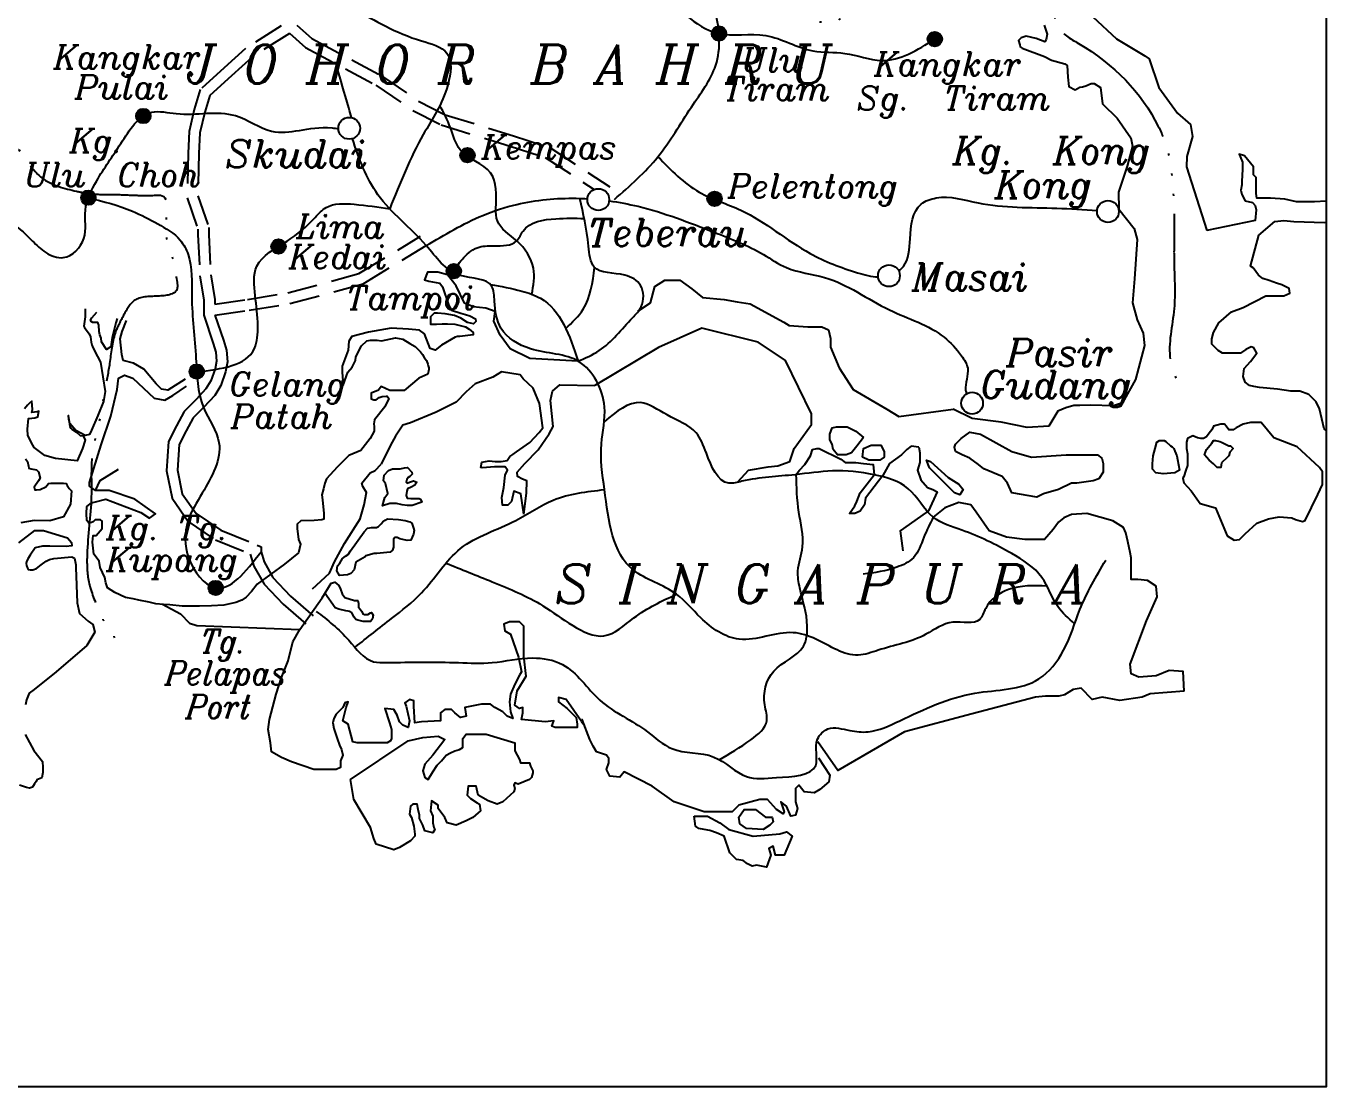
# Model space of a CAD drawing. Header units: metres. Extents: x -18206 to -14962, y -33140 to -31299.
# Drawn here: x -17936.4 to -17872, y -31388.8 to -31336.2 of the extents above; entities that cross this region are included whole.
import ezdxf

# ---------------------------------------------------------------- set-up
doc = ezdxf.new("R2010")
doc.units = ezdxf.units.M
doc.header["$LTSCALE"] = 6
doc.header["$MEASUREMENT"] = 0
for name, pattern in [('ACAD_ISO06W100', [36, 24, -3, 0, -3, 0, -3, 0, -3]), ('DASHDOT', [1, 0.5, -0.25, 0, -0.25]), ('HIDDEN', [0.375, 0.25, -0.125])]:
    doc.linetypes.add(name, pattern=pattern)
for name, color, linetype in [('EDIT', 1, 'Continuous'), ('Frame', 7, 'Continuous'), ('JLN', 1, 'HIDDEN'), ('PELAN KUNCI', 7, 'Continuous'), ('SEM', 5, 'DASHDOT')]:
    doc.layers.add(name, color=color, linetype=linetype)
doc.styles.add('style6', font='italic.shx')

msp = doc.modelspace()

# ---------------------------------------------------------------- hatches: boundary and pattern name
at = {"layer": 'EDIT', "linetype": 'ByBlock'}
h = msp.add_hatch(color=7, dxfattribs=at)
edge = h.paths.add_edge_path()
edge.add_arc((-17902.07, -31336.593), 0.36, 0, 360)
h = msp.add_hatch(color=7, dxfattribs=at)
edge = h.paths.add_edge_path()
edge.add_arc((-17891.373, -31336.87), 0.36, 0, 360)
h = msp.add_hatch(color=7, dxfattribs=at)
edge = h.paths.add_edge_path()
edge.add_arc((-17930.6, -31340.677), 0.36, 0, 360)
h = msp.add_hatch(color=7, dxfattribs=at)
edge = h.paths.add_edge_path()
edge.add_arc((-17914.535, -31342.621), 0.36, 0, 360)
h = msp.add_hatch(color=7, dxfattribs=at)
edge = h.paths.add_edge_path()
edge.add_arc((-17933.322, -31344.723), 0.36, 0, 360)
h = msp.add_hatch(color=7, dxfattribs=at)
edge = h.paths.add_edge_path()
edge.add_arc((-17902.291, -31344.777), 0.36, 0, 360)
h = msp.add_hatch(color=7, dxfattribs=at)
edge = h.paths.add_edge_path()
edge.add_arc((-17923.902, -31347.142), 0.36, 0, 360)
h = msp.add_hatch(color=7, dxfattribs=at)
edge = h.paths.add_edge_path()
edge.add_arc((-17915.21, -31348.364), 0.36, 0, 360)
h = msp.add_hatch(color=7, dxfattribs=at)
edge = h.paths.add_edge_path()
edge.add_arc((-17927.952, -31353.34), 0.36, 0, 360)
h = msp.add_hatch(color=7, dxfattribs=at)
edge = h.paths.add_edge_path()
edge.add_arc((-17927.012, -31364.055), 0.36, 0, 360)

# ---------------------------------------------------------------- linework, layer by layer
at = {"layer": 'EDIT', "color": 7, "linetype": 'ByBlock'}
for centre, radius in [((-17902.064, -31336.587), 0.36), ((-17891.368, -31336.864), 0.36), ((-17930.595, -31340.671), 0.36), ((-17920.389, -31341.281), 0.54), ((-17914.529, -31342.614), 0.36), ((-17933.317, -31344.717), 0.36), ((-17908.045, -31344.814), 0.54), ((-17902.285, -31344.771), 0.36), ((-17882.786, -31345.404), 0.54), ((-17923.896, -31347.136), 0.36), ((-17915.204, -31348.357), 0.36), ((-17893.639, -31348.585), 0.54), ((-17927.946, -31353.334), 0.36), ((-17889.52, -31354.899), 0.54), ((-17927.007, -31364.049), 0.36)]:
    msp.add_circle(centre, radius, dxfattribs=at)
at = {"layer": 'Frame', "linetype": 'Continuous'}
msp.add_lwpolyline([(-17961.98, -31298.765), (-17871.98, -31298.765), (-17871.98, -31388.765), (-17961.98, -31388.765)], close=True, dxfattribs=at)
at = {"layer": 'Frame'}
msp.add_lwpolyline([(-17961.98, -31298.765), (-17871.98, -31298.765), (-17871.98, -31388.765), (-17961.98, -31388.765)], close=True, dxfattribs=at)
at = {"layer": 'JLN', "color": 7, "linetype": 'ByBlock'}
for points in [[(-17915.503, -31328.836), (-17911.179, -31331.896), (-17908.794, -31332.015), (-17907.304, -31332.015), (-17906.35, -31332.611), (-17905.053, -31334.244), (-17903.666, -31335.709), (-17902.131, -31336.572), (-17899.744, -31336.686), (-17897.407, -31337.445), (-17895.82, -31337.569), (-17894.008, -31337.922), (-17891.368, -31336.864)], [(-17913.127, -31345.251), (-17913.388, -31343.487), (-17914.885, -31342.345), (-17915.376, -31341.254), (-17915.896, -31340.146)], [(-17933.317, -31344.717), (-17931.137, -31345.386), (-17929.874, -31346.018), (-17928.767, -31346.822), (-17928.376, -31347.526), (-17928.192, -31349.604), (-17927.984, -31352.69), (-17927.611, -31355.114), (-17926.845, -31356.849), (-17927.674, -31359.347), (-17928.384, -31360.747), (-17928.341, -31362.57), (-17927.064, -31364.036), (-17924.76, -31362.262)], [(-17927.945, -31353.347), (-17925.087, -31352.185), (-17924.918, -31351.07), (-17925.052, -31349.561), (-17924.97, -31348.116), (-17923.471, -31346.872), (-17922.076, -31345.692), (-17921.536, -31345.205), (-17920.144, -31345.046), (-17918.384, -31345.266)], [(-17909.061, -31352.823), (-17907.999, -31352.29), (-17906.349, -31350.663), (-17905.917, -31350.118), (-17905.95, -31349.065), (-17906.73, -31348.558), (-17908.249, -31348.156), (-17908.53, -31347.113), (-17908.957, -31344.754)], [(-17911.336, -31349.505), (-17911.259, -31348.217), (-17912.089, -31346.851), (-17913.044, -31345.872), (-17913.127, -31345.251)], [(-17915.257, -31348.405), (-17914.791, -31347.775), (-17914.052, -31347.197), (-17913.223, -31347.101), (-17912.089, -31346.851), (-17911.773, -31346.369), (-17910.145, -31345.759), (-17908.746, -31345.746)], [(-17909.657, -31351.204), (-17908.794, -31350.238), (-17908.227, -31348.179)], [(-17913.392, -31349.013), (-17911.833, -31349.345), (-17910.916, -31349.701), (-17909.046, -31352.816)], [(-17884.438, -31365.821), (-17885.272, -31364.968), (-17886.059, -31363.533), (-17887.558, -31362.341), (-17890.029, -31361.189), (-17891.444, -31360.54), (-17892.684, -31359.135), (-17894.374, -31358.442), (-17896.437, -31358.255), (-17898.29, -31358.44), (-17900.931, -31358.764), (-17901.579, -31358.857), (-17902.691, -31357.375), (-17903.201, -31356.357), (-17904.637, -31355.477), (-17905.951, -31354.87), (-17907.754, -31355.817)], [(-17902.048, -31372.557), (-17900.485, -31371.566), (-17899.696, -31370.63), (-17899.794, -31369.841), (-17899.351, -31368.166), (-17897.879, -31366.933), (-17897.688, -31365.941), (-17898.058, -31364.042), (-17898.151, -31363.209), (-17897.92, -31362.005), (-17898.105, -31360.292), (-17898.235, -31358.423)], [(-17920.091, -31366.978), (-17918.287, -31365.557), (-17916.811, -31364.293), (-17914.876, -31362.099), (-17912.136, -31360.704), (-17910.275, -31359.696), (-17907.735, -31359.176)], [(-17885.809, -31363.953), (-17887.713, -31364.125), (-17888.847, -31365.061), (-17889.143, -31365.603), (-17890.475, -31365.751), (-17891.806, -31366.343), (-17894.173, -31367.131), (-17895.159, -31367.377), (-17897.263, -31366.586), (-17898.383, -31366.265), (-17901.069, -31366.589), (-17902.969, -31365.524), (-17904.174, -31364.357), (-17906.305, -31363.162), (-17907.735, -31359.176)], [(-17891.444, -31360.54), (-17891.911, -31361.533), (-17892.431, -31362.549), (-17893.245, -31363.018), (-17894.913, -31363.37)], [(-17922.021, -31365.208), (-17920.41, -31366.637), (-17919.185, -31367.7), (-17918.536, -31367.746), (-17914.969, -31367.746), (-17913.301, -31367.746), (-17911.309, -31367.515), (-17909.826, -31367.839), (-17907.973, -31369.598), (-17905.61, -31371.172), (-17904.405, -31372.006), (-17902.321, -31372.422), (-17900.7, -31373.395), (-17899.217, -31373.441), (-17897.271, -31372.839), (-17897.178, -31371.543), (-17896.668, -31371.033), (-17895.582, -31371.109), (-17894.676, -31371.172), (-17893.106, -31370.626), (-17889.381, -31369.26), (-17886.21, -31368.556), (-17884.982, -31367.13), (-17884.176, -31365.122), (-17882.898, -31362.673)], [(-17915.597, -31362.818), (-17913.3, -31363.741), (-17910.789, -31364.931), (-17909.31, -31365.914), (-17907.768, -31366.421), (-17906.282, -31365.534), (-17904.174, -31364.357)]]:
    msp.add_spline(points, degree=3, dxfattribs=at)
for points, knots in [([(-17907.248, -31344.809), (-17906.482, -31344.139), (-17904.964, -31342.809), (-17903.61, -31340.368), (-17901.879, -31338.137), (-17902.054, -31336.013), (-17902.577, -31334.332), (-17901.607, -31333.499), (-17901.334, -31332.318), (-17901.086, -31331.203), (-17900.281, -31330.499), (-17899.338, -31330.498), (-17898.777, -31330.105), (-17899.051, -31329.147), (-17898.796, -31328.697), (-17898.327, -31328.443)], [0, 0, 0, 0, 3.359264, 6.659082, 9.319599, 12.389448, 13.488751, 14.699945, 16.136966, 17.508933, 18.404116, 19.454259, 20.482022, 21.831874, 22.20201, 22.20201, 22.20201, 22.20201]), ([(-17926.475, -31330.92), (-17925.416, -31332.052), (-17923.478, -31333.715), (-17919.965, -31335.426), (-17917.722, -31336.781), (-17915.199, -31337.36), (-17915.482, -31339.694), (-17917.02, -31341.868), (-17917.875, -31343.998), (-17918.384, -31345.266)], [39.206931, 39.206931, 39.206931, 39.206931, 44.243437, 47.846625, 51.95983, 53.51708, 55.27148, 58.317953, 62.799757, 62.799757, 62.799757, 62.799757]), ([(-17920.277, -31340.752), (-17920.309, -31340.6), (-17920.621, -31339.586), (-17920.819, -31338.883), (-17920.984, -31338.296)], [38.792364, 38.792364, 38.792364, 38.792364, 39.246247, 41.533849, 41.533849, 41.533849, 41.533849]), ([(-17939.86, -31344.918), (-17939.538, -31345.094), (-17938.666, -31345.636), (-17937.165, -31345.776), (-17936.176, -31346.772), (-17935.471, -31347.486), (-17934.377, -31347.905), (-17933.273, -31346.759), (-17933.641, -31345.265), (-17932.815, -31343.636), (-17931.742, -31342.142), (-17930.575, -31340.208), (-17928.351, -31340.778), (-17926.301, -31340.183), (-17923.91, -31341.954), (-17922.379, -31341.114), (-17921.031, -31341.284), (-17920.929, -31341.295)], [10.596968, 10.596968, 10.596968, 10.596968, 11.812252, 13.938192, 15.362798, 16.327301, 17.331641, 18.87041, 20.437235, 22.172316, 24.618742, 27.035659, 28.389447, 31.652237, 33.811677, 37.149359, 37.432208, 37.432208, 37.432208, 37.432208]), ([(-17907.735, -31359.176), (-17907.845, -31358.418), (-17908.044, -31357.047), (-17907.459, -31354.869), (-17908.767, -31352.38), (-17911.207, -31352.493), (-17913.017, -31351.408), (-17913.197, -31350.089), (-17913.22, -31348.675), (-17915.342, -31348.811), (-17916.726, -31346.649), (-17919.148, -31344.867), (-17919.905, -31342.792), (-17920.226, -31341.795)], [0, 0, 0, 0, 2.522263, 4.563628, 7.420312, 10.184137, 12.170098, 13.6999, 14.526988, 16.365911, 18.86444, 22.719182, 26.121207, 26.121207, 26.121207, 26.121207]), ([(-17905.091, -31342.691), (-17904.451, -31343.349), (-17903.279, -31344.556), (-17900.33, -31345.403), (-17898.06, -31347.418), (-17895.717, -31348.3), (-17894.514, -31348.633), (-17894.176, -31348.646)], [0, 0, 0, 0, 2.999136, 5.500514, 9.989084, 12.812817, 13.941268, 13.941268, 13.941268, 13.941268]), ([(-17916.574, -31347.087), (-17915.661, -31346.545), (-17914.235, -31345.7), (-17911.714, -31344.876), (-17909.94, -31344.715), (-17908.767, -31344.76), (-17908.583, -31344.77)], [0, 0, 0, 0, 3.527883, 5.505033, 8.791181, 9.403774, 9.403774, 9.403774, 9.403774]), ([(-17907.508, -31344.875), (-17907.026, -31344.941), (-17905.24, -31345.278), (-17902.709, -31346.27), (-17900.226, -31347.235), (-17898.581, -31348.392), (-17896.214, -31348.595), (-17893.893, -31350.379), (-17891.254, -31351.134), (-17890.15, -31352.372), (-17889.558, -31353.27), (-17889.926, -31353.979), (-17889.814, -31354.376), (-17889.793, -31354.433)], [10.600722, 10.600722, 10.600722, 10.600722, 12.218937, 16.645458, 19.623587, 21.085157, 23.242722, 27.247994, 30.620419, 32.009499, 32.77409, 33.996418, 34.201679, 34.201679, 34.201679, 34.201679]), ([(-17893.157, -31348.343), (-17893.068, -31348.277), (-17892.647, -31347.873), (-17892.601, -31346.632), (-17892.457, -31345.096), (-17890.862, -31344.521), (-17888.637, -31345.261), (-17885.957, -31345.172), (-17883.99, -31345.31), (-17883.325, -31345.361)], [15.13374, 15.13374, 15.13374, 15.13374, 15.494712, 17.060669, 19.058376, 19.942808, 22.27011, 26.618325, 28.841724, 28.841724, 28.841724, 28.841724])]:
    msp.add_open_spline(points, degree=3, knots=knots, dxfattribs=at)
at = {"layer": 'PELAN KUNCI', "color": 7, "linetype": 'HIDDEN'}
for points in [[(-17923.769, -31336.204), (-17925.531, -31337.326), (-17926.59, -31338.284), (-17927.776, -31339.361), (-17928.067, -31340.349), (-17928.326, -31341.436), (-17928.377, -31342.517), (-17928.428, -31344.718), (-17927.889, -31346.284), (-17927.889, -31346.549), (-17927.79, -31348.591), (-17927.597, -31349.797), (-17927.597, -31350.535)], [(-17923.349, -31336.578), (-17925.202, -31337.757), (-17926.227, -31338.684), (-17927.301, -31339.659), (-17927.545, -31340.488), (-17927.789, -31341.512), (-17927.838, -31342.537), (-17927.886, -31344.634), (-17927.349, -31346.194), (-17927.349, -31346.536), (-17927.252, -31348.535), (-17927.057, -31349.754), (-17927.057, -31349.989)], [(-17923.35, -31336.577), (-17922.558, -31337.282), (-17919.077, -31339.145), (-17917.234, -31340.396), (-17915.841, -31341.111), (-17912.412, -31342.17), (-17910.686, -31342.723), (-17908.254, -31344.316)], [(-17922.991, -31336.174), (-17922.247, -31336.837), (-17918.797, -31338.682), (-17916.958, -31339.931), (-17915.636, -31340.609), (-17912.25, -31341.655), (-17910.452, -31342.232), (-17907.469, -31344.185)], [(-17927.057, -31349.989), (-17925.434, -31349.763), (-17923.44, -31349.438), (-17919.907, -31348.476), (-17916.854, -31346.625)], [(-17927.057, -31350.535), (-17925.354, -31350.297), (-17923.325, -31349.967), (-17919.692, -31348.977), (-17916.574, -31347.087)], [(-17927.597, -31350.535), (-17927.128, -31351.946), (-17927.001, -31352.366), (-17926.964, -31352.819), (-17927.039, -31353.193), (-17927.251, -31353.788), (-17927.488, -31354.183), (-17927.98, -31354.72), (-17928.565, -31355.304), (-17928.948, -31356.015), (-17929.341, -31356.8), (-17929.452, -31358.25), (-17929.17, -31359.604), (-17928.366, -31360.751), (-17927.017, -31361.668), (-17925.292, -31362.367), (-17925.113, -31362.963), (-17924.612, -31363.853), (-17923.67, -31364.847), (-17922.528, -31365.84)], [(-17927.057, -31350.535), (-17926.614, -31351.777), (-17926.468, -31352.265), (-17926.419, -31352.85), (-17926.517, -31353.338), (-17926.761, -31354.02), (-17927.054, -31354.508), (-17927.59, -31355.093), (-17928.127, -31355.63), (-17928.469, -31356.264), (-17928.81, -31356.947), (-17928.908, -31358.215), (-17928.664, -31359.385), (-17927.981, -31360.36), (-17926.761, -31361.189), (-17924.955, -31361.921), (-17924.76, -31362.018), (-17924.76, -31362.262), (-17924.613, -31362.75), (-17924.174, -31363.53), (-17923.296, -31364.457), (-17922.173, -31365.432)]]:
    msp.add_lwpolyline(points, dxfattribs=at)
at = {"layer": 'PELAN KUNCI', "color": 7, "linetype": 'ACAD_ISO06W100', "ltscale": 0.05}
for points in [[(-17953.673, -31324.27), (-17951.93, -31322.088), (-17946.665, -31315.477), (-17945.51, -31313.997), (-17945.16, -31313.688), (-17944.624, -31313.812), (-17944.171, -31314.244), (-17943.801, -31314.553), (-17943.203, -31314.553), (-17942.297, -31314.409), (-17940.732, -31313.688), (-17939.867, -31313.298), (-17939.146, -31313.092), (-17937.828, -31312.927), (-17935.538, -31312.799), (-17932.85, -31312.535), (-17929.898, -31312.272), (-17927.789, -31311.798), (-17925.417, -31311.798), (-17924.784, -31312.219), (-17922.8, -31314.084), (-17921.947, -31315.133), (-17921.947, -31315.46), (-17921.914, -31316.411), (-17921.75, -31316.771), (-17921.619, -31317.361), (-17921.291, -31317.886), (-17921.226, -31318.082), (-17920.537, -31318.541), (-17919.88, -31318.541), (-17919.552, -31318.541), (-17919.192, -31318.672), (-17919.028, -31319.164), (-17918.896, -31319.59), (-17918.601, -31320.344), (-17918.404, -31321.917), (-17918.175, -31322.343), (-17917.453, -31323.261), (-17915.853, -31326.169), (-17915.265, -31327.175), (-17914.426, -31328.182), (-17913.67, -31328.853), (-17913.586, -31329.021), (-17913.092, -31329.294), (-17912.518, -31329.294), (-17912.06, -31329.165), (-17911.501, -31329.05), (-17910.268, -31329.122), (-17910.11, -31329.107), (-17909.35, -31329.165), (-17908.806, -31329.193), (-17908.39, -31329.508), (-17908.275, -31329.594), (-17906.718, -31330.464), (-17906.776, -31330.753), (-17906.776, -31331.1), (-17906.776, -31331.244), (-17906.516, -31331.476), (-17905.879, -31332.054), (-17905.155, -31332.401), (-17904.403, -31332.806), (-17903.592, -31333.24), (-17902.869, -31333.616), (-17901.653, -31334.281), (-17901.306, -31334.599), (-17900.756, -31335.004), (-17899.997, -31334.892), (-17899.36, -31335.01), (-17898.678, -31335.41), (-17897.893, -31335.654), (-17897.471, -31335.817), (-17897.197, -31335.972), (-17896.886, -31336.024), (-17896.722, -31336.056), (-17896.412, -31336.008), (-17896.038, -31335.842), (-17895.835, -31335.669), (-17895.459, -31335.466), (-17895.169, -31335.235), (-17894.909, -31335.004), (-17894.851, -31334.628), (-17894.909, -31334.367), (-17895.227, -31333.934), (-17895.575, -31333.413), (-17895.112, -31332.43), (-17894.079, -31330.791), (-17893.871, -31329.959), (-17893.559, -31328.868), (-17893.299, -31328.14), (-17892.883, -31328.14), (-17892.154, -31328.556), (-17891.426, -31329.284), (-17890.646, -31330.531), (-17890.385, -31330.635), (-17887.576, -31330.583), (-17887.16, -31330.947), (-17886.536, -31331.622), (-17886.016, -31331.986), (-17885.547, -31332.662), (-17885.391, -31333.13), (-17885.443, -31334.221), (-17885.443, -31334.845), (-17885.287, -31336.248), (-17884.247, -31337.079), (-17880.292, -31341.188), (-17879.831, -31342.385), (-17879.6, -31343.905), (-17879.508, -31345.333), (-17879.508, -31346.669), (-17879.508, -31348.004), (-17879.508, -31350.215), (-17879.692, -31352.749), (-17879.093, -31354.361)], [(-17959.517, -31321.564), (-17953.608, -31324.277), (-17952.257, -31325.341), (-17948.856, -31328.296), (-17943.312, -31332.716), (-17938.669, -31336.788), (-17937.192, -31338.526), (-17937.113, -31340.289), (-17937.27, -31341.346), (-17936.604, -31342.561), (-17935.623, -31343.736), (-17933.899, -31344.401), (-17933.271, -31344.519), (-17932.095, -31344.558), (-17931.037, -31344.597), (-17929.978, -31344.597), (-17929.743, -31344.597), (-17929.488, -31346.374), (-17929.21, -31347.485), (-17928.932, -31348.817), (-17928.932, -31349.262), (-17929.877, -31349.595), (-17931.044, -31349.817), (-17931.6, -31350.594), (-17931.989, -31351.427), (-17932.267, -31352.927), (-17932.489, -31354.204), (-17932.89, -31356.298), (-17933.101, -31357.279), (-17933.171, -31359.522), (-17933.381, -31362.395), (-17933.311, -31363.657), (-17932.82, -31365.129), (-17932.469, -31365.829), (-17932.119, -31366.32), (-17931.908, -31366.881)]]:
    msp.add_spline(points, degree=3, dxfattribs=at)
at = {"layer": 'SEM', "color": 7, "linetype": 'ByBlock', "ltscale": 20}
for points in [[(-17884.63, -31334.242), (-17883.528, -31335.753), (-17882.369, -31336.847), (-17880.958, -31337.689), (-17880.747, -31337.837), (-17880.262, -31339.268), (-17879.335, -31340.531), (-17878.703, -31341.1), (-17878.598, -31341.689), (-17878.872, -31342.679), (-17878.893, -31343.184)], [(-17885.95, -31336.174), (-17885.803, -31336.616), (-17885.845, -31336.889), (-17885.908, -31336.995), (-17886.351, -31336.826), (-17886.835, -31336.721), (-17887.088, -31336.805), (-17887.214, -31336.932), (-17887.151, -31337.142), (-17887.13, -31337.247), (-17887.046, -31337.31), (-17885.929, -31337.731), (-17885.592, -31337.9), (-17884.918, -31338.089), (-17884.813, -31338.174), (-17884.771, -31338.742), (-17884.729, -31339.205), (-17884.413, -31339.374), (-17884.181, -31339.247), (-17884.054, -31339.226), (-17883.886, -31339.184), (-17883.612, -31339.058), (-17883.465, -31339.058), (-17883.149, -31339.268), (-17883.064, -31340.068), (-17882.327, -31340.784), (-17881.653, -31341.752), (-17881.568, -31342.166), (-17881.842, -31343.155), (-17882.263, -31344.439), (-17882.242, -31345.281), (-17881.484, -31346.25), (-17881.336, -31346.797), (-17881.463, -31348.734), (-17881.568, -31349.929), (-17881.336, -31350.771), (-17881.041, -31351.424), (-17880.978, -31352.034), (-17881.42, -31353.719), (-17882.073, -31354.877), (-17882.516, -31355.024), (-17883.653, -31355.003), (-17884.174, -31355.01), (-17884.476, -31355.01), (-17884.867, -31355.13), (-17885.275, -31355.298), (-17885.718, -31356.034), (-17886.792, -31356.098), (-17888.077, -31355.845), (-17889.512, -31355.658), (-17890.458, -31355.192)], [(-17871.98, -31344.884), (-17872.549, -31344.92), (-17873.44, -31344.92), (-17874.019, -31344.786), (-17874.732, -31344.742), (-17875.401, -31344.742), (-17875.445, -31344.519), (-17875.445, -31343.896), (-17875.445, -31343.717), (-17875.579, -31343.584), (-17875.579, -31343.183), (-17876.024, -31342.649), (-17876.292, -31342.56), (-17876.114, -31342.96), (-17876.114, -31343.317), (-17876.158, -31343.896), (-17876.158, -31344.074), (-17876.203, -31344.341), (-17876.158, -31344.564), (-17875.98, -31344.875), (-17875.623, -31344.964), (-17875.49, -31345.098), (-17875.445, -31345.321), (-17875.49, -31345.855), (-17877.889, -31346.347)], [(-17878.893, -31343.184), (-17877.889, -31346.347)], [(-17875.304, -31346.57), (-17874.509, -31345.9), (-17874.064, -31345.855), (-17873.573, -31345.9), (-17872.058, -31345.944), (-17871.98, -31345.936)], [(-17871.98, -31356.256), (-17872.073, -31356.164), (-17872.296, -31355.184), (-17872.474, -31354.828), (-17872.83, -31354.472), (-17873.276, -31354.294), (-17873.722, -31354.294), (-17874.39, -31354.205), (-17875.281, -31354.116), (-17875.549, -31354.071), (-17875.771, -31354.027), (-17875.994, -31353.849), (-17876.083, -31353.581), (-17876.039, -31353.181), (-17875.727, -31352.824), (-17875.415, -31352.424), (-17875.549, -31352.156), (-17875.682, -31352.112), (-17875.95, -31352.245), (-17876.217, -31352.424), (-17876.574, -31352.424), (-17876.886, -31352.424), (-17877.108, -31352.424), (-17877.331, -31352.29), (-17877.643, -31351.978), (-17877.643, -31351.711), (-17877.554, -31351.399), (-17877.287, -31350.909), (-17876.663, -31350.375), (-17876.083, -31350.152), (-17874.969, -31349.574), (-17874.078, -31349.574), (-17873.766, -31349.44), (-17873.811, -31349.217), (-17874.167, -31349.039), (-17874.435, -31348.95), (-17874.791, -31348.816), (-17875.103, -31348.727), (-17875.326, -31348.549), (-17875.593, -31348.193), (-17875.727, -31348.104), (-17875.304, -31346.57)], [(-17909.061, -31352.823), (-17911.435, -31352.685), (-17912.41, -31352.209), (-17912.909, -31351.529), (-17913.227, -31350.827), (-17913.159, -31350.351), (-17913.612, -31350.192), (-17914.248, -31350.124), (-17914.679, -31349.943), (-17915.087, -31349.081), (-17915.518, -31348.537), (-17915.994, -31348.401), (-17916.516, -31348.401), (-17916.652, -31348.787), (-17916.448, -31348.855), (-17915.903, -31348.945), (-17915.767, -31349.127), (-17915.45, -31350.056), (-17915.314, -31350.283), (-17914.86, -31350.441), (-17914.633, -31350.509), (-17914.406, -31350.577), (-17914.134, -31350.713), (-17914.111, -31350.849), (-17914.225, -31350.963), (-17914.52, -31350.895), (-17914.86, -31350.691), (-17915.178, -31350.555), (-17915.631, -31350.464), (-17916.017, -31350.441), (-17916.176, -31350.441), (-17916.357, -31350.623), (-17916.357, -31350.985), (-17916.062, -31350.985), (-17915.79, -31350.963), (-17915.518, -31350.963), (-17915.155, -31350.985), (-17914.633, -31351.121), (-17914.452, -31351.235), (-17914.248, -31351.393), (-17914.248, -31351.507), (-17914.905, -31351.597), (-17915.019, -31351.597), (-17915.132, -31351.62), (-17915.813, -31352.028), (-17916.13, -31352.277), (-17916.38, -31352.187), (-17916.652, -31351.461), (-17916.901, -31351.28), (-17917.446, -31351.235), (-17918.308, -31351.189), (-17919.442, -31351.371), (-17920.259, -31351.597), (-17920.417, -31351.824), (-17920.44, -31352.277), (-17920.735, -31353.071), (-17920.735, -31353.365), (-17920.69, -31354), (-17920.463, -31353.365), (-17920.236, -31353.116), (-17920.077, -31352.776), (-17920.054, -31352.595), (-17919.782, -31352.051), (-17919.51, -31351.801), (-17919.329, -31351.779), (-17919.192, -31351.779), (-17919.011, -31351.779), (-17918.784, -31351.801), (-17918.557, -31351.756), (-17918.104, -31351.665), (-17917.741, -31351.733), (-17917.378, -31351.937), (-17917.128, -31352.096), (-17916.856, -31352.345), (-17916.765, -31352.481), (-17916.675, -31352.64), (-17916.561, -31352.776), (-17916.493, -31352.957), (-17916.471, -31353.048), (-17916.448, -31353.139), (-17916.448, -31353.229), (-17916.493, -31353.456), (-17916.947, -31353.66), (-17917.673, -31354.272), (-17918.376, -31354.272), (-17918.807, -31354.068), (-17918.943, -31354.249), (-17919.306, -31354.408), (-17919.306, -31354.589), (-17919.306, -31354.68), (-17919.17, -31354.725), (-17919.056, -31354.725), (-17918.898, -31354.612), (-17918.761, -31354.567), (-17918.557, -31354.544), (-17918.512, -31354.544), (-17918.421, -31354.657), (-17918.632, -31355.079), (-17919.131, -31355.714), (-17919.177, -31355.918), (-17919.154, -31356.054), (-17919.154, -31356.281), (-17919.245, -31356.462), (-17919.358, -31356.643), (-17919.812, -31357.233), (-17920.401, -31357.482), (-17920.991, -31358.071), (-17921.513, -31358.638), (-17921.604, -31358.865), (-17921.672, -31359.137), (-17921.74, -31359.431), (-17921.717, -31359.681), (-17921.672, -31360.202), (-17921.649, -31360.338), (-17921.649, -31360.633), (-17921.74, -31360.678), (-17922.125, -31360.701), (-17922.783, -31360.723), (-17922.965, -31360.882), (-17922.965, -31361.109), (-17922.897, -31361.653), (-17922.851, -31361.766), (-17922.806, -31361.879), (-17922.897, -31362.31), (-17923.593, -31362.865)], [(-17906.092, -31350.34), (-17905.454, -31349.926), (-17905.24, -31349.12), (-17904.756, -31348.798), (-17904.004, -31348.798), (-17903.413, -31349.228), (-17902.876, -31349.657), (-17901.801, -31349.765), (-17901.157, -31349.872), (-17900.512, -31349.979), (-17898.847, -31350.892), (-17898.578, -31351.053), (-17897.665, -31351.107), (-17896.967, -31351.107), (-17896.644, -31351.268), (-17896.537, -31351.697), (-17896.537, -31352.127), (-17896.107, -31353.147), (-17895.409, -31354.22), (-17893.743, -31355.187), (-17893.152, -31355.562), (-17890.458, -31355.192)], [(-17933.474, -31350.221), (-17933.48, -31350.446), (-17933.48, -31350.627), (-17933.548, -31351.081), (-17933.503, -31351.149), (-17933.276, -31351.466), (-17933.208, -31351.602), (-17933.185, -31351.874), (-17933.14, -31352.01), (-17933.095, -31352.146), (-17932.868, -31352.577), (-17932.709, -31352.871), (-17932.482, -31354.322), (-17932.573, -31354.821), (-17932.845, -31355.501), (-17933.163, -31356.226), (-17933.254, -31356.453), (-17933.48, -31356.498), (-17933.934, -31356.249), (-17934.229, -31355.909), (-17934.297, -31355.501), (-17934.32, -31355.523), (-17934.297, -31355.682), (-17934.274, -31355.818), (-17934.252, -31355.954), (-17934.229, -31355.999), (-17934.229, -31356.045), (-17934.184, -31356.135), (-17934.138, -31356.181), (-17933.911, -31356.339), (-17933.73, -31356.498), (-17933.571, -31356.521), (-17933.48, -31356.725), (-17933.616, -31357.133), (-17933.866, -31357.745), (-17934.955, -31357.631), (-17935.476, -31357.495), (-17935.998, -31357.087), (-17936.066, -31356.974), (-17936.316, -31356.498), (-17936.338, -31356.181), (-17936.293, -31355.659), (-17936.112, -31355.637), (-17935.975, -31355.614), (-17935.817, -31355.569), (-17935.771, -31355.297), (-17935.862, -31355.319), (-17936.112, -31355.365), (-17936.089, -31355.206), (-17936.112, -31354.798), (-17936.202, -31354.866), (-17936.338, -31355.002), (-17936.475, -31355.183)], [(-17931.885, -31350.694), (-17931.961, -31350.922), (-17932.142, -31351.647), (-17932.21, -31352.101), (-17932.414, -31352.237), (-17932.664, -31351.851), (-17932.686, -31351.67), (-17932.755, -31351.511), (-17932.777, -31351.353), (-17932.8, -31351.035), (-17932.845, -31350.899), (-17932.913, -31350.899), (-17933.095, -31350.899), (-17933.185, -31350.854), (-17933.208, -31350.786), (-17933.14, -31350.673), (-17932.897, -31350.393)], [(-17928.528, -31353.708), (-17929.375, -31354.254), (-17929.692, -31354.209), (-17929.964, -31353.937), (-17930.577, -31353.211), (-17931.076, -31352.917), (-17931.598, -31352.781), (-17931.666, -31352.486), (-17931.734, -31351.715), (-17931.643, -31351.353), (-17931.435, -31350.803)], [(-17901.129, -31358.793), (-17900.599, -31358.208), (-17899.632, -31358.047), (-17899.148, -31357.993), (-17898.557, -31357.778), (-17898.342, -31357.134), (-17897.483, -31355.953), (-17897.483, -31355.416), (-17898.772, -31352.786), (-17900.115, -31351.873), (-17902.909, -31351.175), (-17905.057, -31352.142), (-17908.224, -31354.027)], [(-17911.73, -31360.392), (-17911.89, -31359.389), (-17912.23, -31359.253), (-17912.343, -31359.774), (-17912.525, -31359.955), (-17912.797, -31359.955), (-17912.82, -31359.57), (-17912.729, -31359.071), (-17912.661, -31358.459), (-17912.548, -31358.21), (-17912.661, -31358.051), (-17913.183, -31358.051), (-17913.591, -31358.074), (-17913.795, -31358.097), (-17913.863, -31358.074), (-17913.818, -31357.825), (-17913.455, -31357.757), (-17913.16, -31357.779), (-17912.865, -31357.779), (-17912.57, -31357.734), (-17912.434, -31357.53), (-17912.275, -31357.439), (-17912.094, -31357.303), (-17911.436, -31356.85), (-17910.982, -31356.351), (-17910.801, -31356.125), (-17910.958, -31354.916), (-17911.275, -31354.145), (-17911.774, -31353.692), (-17911.911, -31353.488), (-17912.841, -31353.352), (-17913.272, -31353.601), (-17914.156, -31353.941), (-17914.587, -31354.327), (-17915.086, -31354.848), (-17916.084, -31355.347), (-17917.354, -31355.868), (-17917.74, -31355.981), (-17918.103, -31356.525), (-17918.352, -31356.979), (-17918.811, -31357.921)], [(-17932.959, -31359.227), (-17933.254, -31359), (-17933.254, -31358.819), (-17932.687, -31356.96), (-17932.211, -31355.532), (-17931.893, -31354.218), (-17931.825, -31353.651), (-17931.53, -31353.515), (-17931.122, -31353.651), (-17930.056, -31354.648), (-17929.534, -31354.739), (-17929.126, -31354.512), (-17928.452, -31354.057)], [(-17911.73, -31360.392), (-17911.596, -31359.353), (-17911.593, -31358.747), (-17911.797, -31358.656), (-17912.047, -31358.52), (-17912.069, -31358.316), (-17911.684, -31357.885), (-17911.026, -31357.205), (-17910.482, -31356.412), (-17910.277, -31356.049), (-17910.413, -31354.757), (-17910.323, -31354.304), (-17909.96, -31353.987), (-17908.224, -31354.027)], [(-17875.994, -31361.374), (-17875.415, -31360.84), (-17874.836, -31360.617), (-17874.301, -31360.528), (-17873.677, -31360.573), (-17873.499, -31360.662), (-17873.142, -31360.751), (-17873.009, -31360.706), (-17872.385, -31359.415), (-17872.162, -31358.925), (-17872.162, -31358.48), (-17872.162, -31358.302), (-17872.296, -31358.079), (-17873.41, -31357.055), (-17874.568, -31356.609), (-17875.192, -31355.852), (-17875.727, -31355.852), (-17876.083, -31355.942), (-17876.44, -31356.12), (-17876.574, -31356.209), (-17876.796, -31356.209), (-17876.93, -31356.031), (-17877.019, -31355.942), (-17877.197, -31355.942), (-17877.554, -31356.031), (-17877.643, -31356.209), (-17877.777, -31356.387), (-17877.91, -31356.565), (-17878.044, -31356.654), (-17878.178, -31356.654), (-17878.356, -31356.609), (-17878.579, -31356.52), (-17878.846, -31356.654), (-17878.891, -31356.832), (-17878.891, -31357.144), (-17878.846, -31357.411), (-17878.846, -31357.545), (-17878.846, -31357.812), (-17878.846, -31357.99), (-17878.935, -31358.213), (-17879.024, -31358.524), (-17879.069, -31358.613), (-17879.024, -31358.836), (-17878.668, -31359.237), (-17878.222, -31359.86), (-17877.465, -31360.083), (-17876.886, -31361.463), (-17876.529, -31361.686), (-17876.262, -31361.642), (-17875.994, -31361.374)], [(-17894.904, -31356.597), (-17895.227, -31357.027), (-17895.495, -31357.349), (-17895.764, -31357.456), (-17896.032, -31357.456), (-17896.194, -31357.456), (-17896.408, -31357.188), (-17896.462, -31356.92), (-17896.57, -31356.705), (-17896.57, -31356.436), (-17896.462, -31356.114), (-17896.247, -31356.061), (-17895.71, -31356.061), (-17895.28, -31356.275), (-17894.904, -31356.597)], [(-17890.069, -31356.651), (-17889.64, -31356.329), (-17889.102, -31356.436), (-17887.544, -31357.295), (-17886.578, -31357.564), (-17884.858, -31357.456), (-17883.73, -31357.456), (-17883.301, -31357.456), (-17883.086, -31357.617), (-17883.032, -31357.886), (-17883.032, -31358.315), (-17883.247, -31358.637), (-17883.515, -31358.745), (-17884.321, -31358.852), (-17884.59, -31358.852), (-17885.234, -31359.174), (-17885.987, -31359.389), (-17886.309, -31359.55), (-17887.544, -31359.335), (-17887.759, -31358.852), (-17888.028, -31358.53), (-17888.941, -31358.154), (-17889.21, -31357.94), (-17889.64, -31357.617), (-17890.016, -31357.456), (-17890.338, -31357.295), (-17890.392, -31357.081), (-17890.338, -31356.92), (-17890.069, -31356.651)], [(-17898.235, -31358.423), (-17898.074, -31358.208), (-17897.805, -31357.94), (-17897.537, -31357.51), (-17897.429, -31357.188), (-17897.214, -31357.134), (-17897.107, -31357.134), (-17896.032, -31357.671), (-17895.817, -31357.832), (-17895.28, -31357.832), (-17894.904, -31357.886), (-17894.421, -31357.94), (-17894.374, -31358.442)], [(-17894.958, -31357.564), (-17894.904, -31357.134), (-17894.528, -31356.973), (-17894.045, -31356.973), (-17893.884, -31357.295), (-17893.884, -31357.564), (-17894.098, -31357.725), (-17894.367, -31357.725), (-17894.636, -31357.725), (-17894.958, -31357.564)], [(-17892.164, -31357.081), (-17892.541, -31357.027), (-17892.755, -31357.188), (-17893.024, -31357.456), (-17893.615, -31357.886), (-17893.938, -31358.482)], [(-17892.164, -31357.081), (-17892.111, -31357.349), (-17892.111, -31357.832), (-17892.218, -31358.208), (-17892.057, -31358.691), (-17891.735, -31359.067), (-17891.466, -31359.174), (-17891.251, -31359.282), (-17891.673, -31360.236)], [(-17879.47, -31358.346), (-17880.049, -31358.391), (-17880.406, -31358.346), (-17880.584, -31358.168), (-17880.584, -31357.901), (-17880.54, -31357.5), (-17880.45, -31357.144), (-17880.361, -31356.832), (-17880.228, -31356.743), (-17880.005, -31356.743), (-17879.916, -31356.788), (-17879.693, -31357.01), (-17879.604, -31357.055), (-17879.515, -31357.144), (-17879.47, -31357.277), (-17879.381, -31357.5), (-17879.336, -31357.678), (-17879.247, -31358.213), (-17879.47, -31358.346)], [(-17877.153, -31357.856), (-17877.197, -31358.079), (-17877.376, -31358.079), (-17877.554, -31357.901), (-17877.777, -31357.723), (-17878, -31357.456), (-17877.91, -31357.188), (-17877.643, -31356.877), (-17877.554, -31356.743), (-17877.465, -31356.743), (-17877.242, -31356.788), (-17877.153, -31356.832), (-17876.796, -31357.01), (-17876.707, -31357.01), (-17876.574, -31357.144), (-17876.752, -31357.322), (-17876.796, -31357.5), (-17876.886, -31357.589), (-17877.153, -31357.856)], [(-17936.429, -31357.654), (-17936.338, -31357.79), (-17936.293, -31358.017), (-17936.27, -31358.108), (-17936.157, -31358.153), (-17935.885, -31358.198), (-17935.794, -31358.289), (-17935.703, -31358.606), (-17935.794, -31358.742), (-17935.998, -31359.06), (-17935.975, -31359.196), (-17935.885, -31359.196), (-17935.703, -31359.173), (-17935.431, -31359.037), (-17935.295, -31358.878), (-17935.159, -31358.856), (-17934.773, -31358.856), (-17934.546, -31358.856), (-17934.41, -31358.878), (-17934.365, -31358.969), (-17934.274, -31359.128), (-17934.161, -31359.241), (-17934.207, -31359.892), (-17934.548, -31360.527), (-17935.228, -31360.731), (-17935.999, -31360.708), (-17936.657, -31360.821)], [(-17922.214, -31364.086), (-17921.374, -31363.315), (-17921.125, -31362.749), (-17920.626, -31361.842), (-17919.855, -31360.618), (-17919.65, -31359.938), (-17919.537, -31359.326), (-17919.719, -31359.031), (-17919.764, -31358.85), (-17919.356, -31358.351), (-17919.106, -31358.238), (-17918.811, -31357.921)], [(-17890.392, -31359.335), (-17891.627, -31358.101), (-17891.788, -31357.725), (-17891.574, -31357.778), (-17890.714, -31358.584), (-17890.177, -31358.906), (-17889.962, -31359.174), (-17890.123, -31359.443), (-17890.392, -31359.335)], [(-17932.97, -31359.775), (-17932.46, -31359.658), (-17930.714, -31360.315), (-17930.283, -31360.587), (-17929.988, -31360.383), (-17931.009, -31359.658), (-17932.279, -31359.227), (-17932.959, -31359.227), (-17932.733, -31358.728), (-17931.825, -31358.162)], [(-17918.584, -31358.873), (-17918.698, -31358.737), (-17918.652, -31358.465), (-17918.448, -31358.238), (-17918.244, -31358.147), (-17918.063, -31358.147), (-17917.859, -31358.147), (-17917.654, -31358.102), (-17917.496, -31358.079), (-17917.291, -31358.306), (-17917.269, -31358.419), (-17917.382, -31358.533), (-17917.473, -31358.578), (-17917.541, -31358.669), (-17917.564, -31358.805), (-17917.518, -31358.85), (-17917.405, -31358.805), (-17917.201, -31358.737), (-17917.042, -31358.805), (-17917.133, -31358.963), (-17917.314, -31359.054), (-17917.496, -31359.145), (-17917.541, -31359.258), (-17917.564, -31359.462), (-17917.518, -31359.598), (-17917.337, -31359.621), (-17917.133, -31359.621), (-17916.929, -31359.621), (-17916.86, -31359.643), (-17916.792, -31359.802), (-17917.269, -31359.961), (-17917.518, -31359.961), (-17917.768, -31359.938), (-17918.04, -31359.87), (-17918.38, -31359.87), (-17918.743, -31359.983), (-17918.63, -31359.575), (-17918.471, -31359.371), (-17918.584, -31358.873)], [(-17893.938, -31358.482), (-17894.797, -31359.604), (-17894.851, -31359.926), (-17895.065, -31360.248), (-17895.334, -31360.355), (-17895.603, -31360.355), (-17895.334, -31359.98), (-17895.227, -31359.765), (-17895.065, -31359.335), (-17894.374, -31358.442)], [(-17932.499, -31363.523), (-17932.733, -31363.035), (-17932.778, -31362.718), (-17933.05, -31362.378), (-17933.118, -31361.788), (-17933.073, -31361.448), (-17932.937, -31361.448), (-17932.642, -31361.108), (-17932.642, -31360.746), (-17932.71, -31360.678), (-17932.982, -31360.678), (-17933.073, -31360.768), (-17933.164, -31360.814), (-17933.3, -31360.836), (-17933.39, -31360.7), (-17933.413, -31360.36), (-17933.39, -31360.02), (-17933.164, -31359.839), (-17932.97, -31359.775)], [(-17879.003, -31369.159), (-17879.057, -31368.193), (-17879.755, -31368.139), (-17880.4, -31368.408), (-17881.259, -31368.461), (-17881.635, -31368.3), (-17881.689, -31367.817), (-17880.883, -31365.67), (-17880.346, -31364.489), (-17880.4, -31363.952), (-17880.829, -31363.684), (-17881.313, -31363.63), (-17881.635, -31363.63), (-17881.635, -31363.254), (-17881.635, -31362.825), (-17881.635, -31362.556), (-17881.689, -31362.288), (-17881.796, -31361.751), (-17881.904, -31361.322), (-17882.011, -31361.053), (-17882.548, -31360.731), (-17883.838, -31360.355), (-17884.59, -31360.409), (-17884.966, -31360.57), (-17885.234, -31360.785), (-17885.503, -31361.161), (-17885.933, -31361.644), (-17886.309, -31361.644), (-17886.9, -31361.644), (-17887.813, -31361.536), (-17888.673, -31361.214), (-17889.317, -31360.302), (-17889.586, -31359.926), (-17890.177, -31359.818), (-17890.875, -31360.087), (-17891.444, -31360.54)], [(-17891.673, -31360.236), (-17892.917, -31361.107), (-17893.078, -31361.214), (-17892.955, -31362.206)], [(-17920.059, -31362.771), (-17920.15, -31363.157), (-17920.308, -31363.338), (-17920.467, -31363.406), (-17920.875, -31363.429), (-17921.011, -31363.202), (-17920.966, -31362.953), (-17920.853, -31362.817), (-17920.717, -31362.59), (-17920.58, -31362.477), (-17920.444, -31362.386), (-17920.331, -31362.205), (-17919.65, -31361.275), (-17919.492, -31361.094), (-17919.288, -31361.049), (-17919.038, -31361.049), (-17918.947, -31361.003), (-17918.811, -31360.867), (-17918.72, -31360.777), (-17918.607, -31360.686), (-17918.494, -31360.618), (-17917.949, -31360.663), (-17917.609, -31360.709), (-17917.382, -31360.777), (-17917.291, -31360.845), (-17917.201, -31361.094), (-17917.178, -31361.207), (-17917.201, -31361.389), (-17917.337, -31361.683), (-17917.518, -31361.706), (-17917.881, -31361.615), (-17918.017, -31361.547), (-17918.131, -31361.547), (-17918.199, -31361.638), (-17918.199, -31362.023), (-17918.244, -31362.182), (-17918.358, -31362.273), (-17919.015, -31362.341), (-17919.151, -31362.341), (-17919.56, -31362.454), (-17919.605, -31362.499), (-17920.059, -31362.771)], [(-17936.771, -31361.819), (-17935.977, -31361.207), (-17935.546, -31361.207), (-17934.344, -31361.569), (-17934.162, -31361.796), (-17934.139, -31361.955), (-17934.412, -31362), (-17935.228, -31361.977), (-17935.591, -31361.977), (-17935.954, -31362.068), (-17936.204, -31362.431), (-17936.317, -31362.612), (-17936.385, -31362.748), (-17936.408, -31362.839), (-17936.385, -31362.929), (-17936.34, -31363.065), (-17936.294, -31363.133), (-17936.204, -31363.156), (-17936.067, -31363.156), (-17935.886, -31363.088), (-17935.659, -31362.907), (-17935.41, -31362.725), (-17935.251, -31362.635), (-17935.024, -31362.589), (-17934.139, -31362.499), (-17934.003, -31362.567), (-17933.935, -31362.907), (-17933.935, -31363.043), (-17933.867, -31364.788), (-17933.754, -31365.309), (-17933.323, -31365.695), (-17933.096, -31365.853), (-17933.005, -31366.239), (-17933.391, -31366.896), (-17934.914, -31368.202), (-17936.003, -31369.086), (-17936.252, -31369.267), (-17936.388, -31369.585), (-17936.434, -31369.834)], [(-17923.593, -31362.865), (-17924.946, -31363.863), (-17925.241, -31364.225), (-17925.49, -31364.497), (-17925.717, -31364.656), (-17926.012, -31364.769), (-17926.602, -31364.905), (-17927.214, -31364.928), (-17927.804, -31364.951), (-17928.416, -31364.951), (-17928.666, -31364.951), (-17929.278, -31364.883), (-17929.596, -31364.86), (-17929.981, -31364.837), (-17930.299, -31364.747), (-17930.821, -31364.656), (-17931.093, -31364.588), (-17931.479, -31364.52), (-17932, -31364.271), (-17932.363, -31364.044), (-17932.454, -31363.795), (-17932.499, -31363.523)], [(-17921.737, -31364.539), (-17921.284, -31363.814), (-17921.102, -31363.769), (-17920.898, -31363.927), (-17920.83, -31364.109), (-17920.739, -31364.335), (-17920.603, -31364.517), (-17920.127, -31364.675), (-17919.968, -31364.675), (-17919.923, -31364.811), (-17919.923, -31364.993), (-17919.855, -31365.106), (-17919.764, -31365.219), (-17919.719, -31365.333), (-17919.628, -31365.355), (-17919.469, -31365.355), (-17919.333, -31365.287), (-17919.288, -31365.265), (-17919.197, -31365.401), (-17919.242, -31365.582), (-17919.265, -31365.627), (-17919.333, -31365.718), (-17919.424, -31365.718), (-17919.605, -31365.718), (-17919.696, -31365.718), (-17919.968, -31365.65), (-17920.059, -31365.605), (-17920.15, -31365.491), (-17920.263, -31365.287), (-17920.376, -31365.219), (-17920.444, -31365.197), (-17920.558, -31365.174), (-17920.898, -31365.106), (-17921.08, -31365.038), (-17921.595, -31364.311)], [(-17929.648, -31364.857), (-17928.757, -31365.336), (-17928.303, -31365.789), (-17927.94, -31365.903), (-17922.838, -31366.102)], [(-17912.001, -31367.47), (-17911.844, -31368.203), (-17911.954, -31368.368), (-17912.174, -31368.808), (-17912.395, -31369.304), (-17912.45, -31369.689), (-17912.395, -31370.184), (-17912.284, -31370.515), (-17912.56, -31370.405), (-17912.78, -31370.184), (-17913.166, -31369.964), (-17913.386, -31369.799), (-17913.827, -31369.799), (-17914.653, -31369.964), (-17914.598, -31370.405), (-17914.874, -31370.46), (-17915.149, -31370.24), (-17915.314, -31370.074), (-17915.645, -31370.074), (-17915.865, -31370.24), (-17915.865, -31370.46), (-17915.865, -31370.625), (-17916.802, -31370.68), (-17917.132, -31370.735), (-17917.187, -31369.909), (-17917.187, -31369.634), (-17917.408, -31369.579), (-17917.628, -31369.744), (-17917.573, -31369.909), (-17917.408, -31370.625), (-17917.463, -31370.955), (-17917.738, -31370.845), (-17917.903, -31370.68), (-17918.014, -31370.35), (-17918.179, -31370.074), (-17918.619, -31370.019), (-17918.399, -31370.735), (-17918.289, -31371.065), (-17918.289, -31371.285), (-17918.289, -31371.506), (-17918.344, -31371.616), (-17918.509, -31371.726), (-17918.675, -31371.726), (-17919.997, -31371.726), (-17920.217, -31371.671), (-17920.437, -31370.79), (-17920.713, -31370.625), (-17920.548, -31369.964), (-17920.437, -31369.689), (-17920.603, -31369.744), (-17920.713, -31369.964), (-17921.043, -31370.295), (-17921.154, -31370.515), (-17921.209, -31370.735), (-17921.154, -31371.01), (-17920.988, -31371.506), (-17920.878, -31371.836), (-17920.768, -31372.056), (-17920.713, -31372.331), (-17920.823, -31372.607), (-17920.823, -31372.717), (-17920.823, -31372.937), (-17921.043, -31373.047), (-17921.264, -31373.047), (-17921.815, -31373.047), (-17922.145, -31373.047), (-17923.247, -31372.662), (-17923.743, -31372.441), (-17924.238, -31372.166), (-17924.293, -31371.726), (-17924.404, -31371.065), (-17924.349, -31370.57), (-17924.018, -31369.304), (-17923.743, -31368.478), (-17923.412, -31367.652), (-17923.192, -31366.716), (-17922.838, -31366.102), (-17921.737, -31364.539)], [(-17911.733, -31367.43), (-17911.734, -31365.946), (-17911.954, -31365.725), (-17912.45, -31365.725), (-17912.725, -31365.836), (-17912.67, -31366.166), (-17912.395, -31366.331), (-17912.001, -31367.47)], [(-17908.879, -31370.659), (-17909.64, -31369.579), (-17910.026, -31369.469), (-17910.026, -31369.689), (-17909.585, -31370.019), (-17909.145, -31370.46), (-17909.089, -31370.79), (-17909.089, -31370.955), (-17910.191, -31370.955), (-17910.356, -31370.9), (-17910.246, -31370.625), (-17910.687, -31370.68), (-17911.844, -31370.57), (-17911.789, -31370.24), (-17911.789, -31369.964), (-17911.954, -31370.019), (-17912.174, -31369.854), (-17912.064, -31369.139), (-17911.623, -31368.423), (-17911.733, -31367.43)], [(-17879.003, -31369.159), (-17880.703, -31369.295), (-17881.088, -31369.46), (-17882.19, -31369.626), (-17883.072, -31369.46), (-17883.567, -31369.57), (-17884.118, -31369.02), (-17884.504, -31369.075), (-17884.945, -31369.35), (-17885.22, -31369.405), (-17885.495, -31369.405), (-17885.881, -31369.405), (-17886.377, -31369.46), (-17889.517, -31370.286), (-17892.877, -31371.167), (-17896.182, -31373.094), (-17897.163, -31371.674)], [(-17908.879, -31370.659), (-17908.797, -31370.782)], [(-17897.134, -31372.463), (-17896.568, -31373.314), (-17896.623, -31373.644), (-17897.064, -31374.029), (-17897.339, -31374.195), (-17897.835, -31374.14), (-17898.11, -31373.809), (-17898.276, -31373.974), (-17898.276, -31374.635), (-17898.166, -31374.965), (-17898.276, -31375.296), (-17898.496, -31375.351), (-17898.716, -31374.855), (-17898.992, -31374.635), (-17898.827, -31375.13), (-17898.882, -31375.24), (-17899.212, -31375.02), (-17899.653, -31374.525), (-17900.038, -31374.525), (-17901.085, -31374.8), (-17901.416, -31375.13), (-17902.793, -31375.13), (-17904.28, -31374.635), (-17905.382, -31373.864), (-17906.759, -31373.149), (-17906.979, -31373.424), (-17907.475, -31373.369), (-17907.64, -31373.039), (-17907.53, -31372.708), (-17907.53, -31372.488), (-17907.64, -31372.323), (-17908.136, -31372.158), (-17908.302, -31371.883), (-17908.467, -31371.552), (-17908.852, -31370.561), (-17908.855, -31370.558)], [(-17936.456, -31371.307), (-17936.025, -31372.101), (-17935.594, -31372.645), (-17935.572, -31372.939), (-17935.572, -31373.189), (-17935.594, -31373.279), (-17935.617, -31373.461), (-17935.867, -31373.552), (-17935.912, -31373.642), (-17935.98, -31373.756), (-17936.093, -31373.914), (-17936.23, -31373.96), (-17936.388, -31373.937), (-17936.729, -31373.824)], [(-17920.327, -31373.542), (-17917.463, -31371.616), (-17916.747, -31371.451), (-17915.975, -31371.396), (-17915.645, -31371.561), (-17916.251, -31372.331), (-17916.636, -31372.772), (-17916.747, -31373.102), (-17916.636, -31373.432), (-17916.471, -31373.542), (-17916.251, -31373.157), (-17916.03, -31372.827), (-17915.81, -31372.607), (-17915.59, -31372.331), (-17915.369, -31372.221), (-17915.149, -31372.111), (-17914.929, -31372.056), (-17914.763, -31371.946), (-17914.763, -31371.671), (-17914.763, -31371.506), (-17914.598, -31371.285), (-17913.607, -31371.285), (-17912.174, -31371.726), (-17912.174, -31372.001), (-17912.174, -31372.111), (-17912.064, -31372.331), (-17911.954, -31372.552), (-17911.899, -31372.717), (-17911.623, -31372.717), (-17911.458, -31372.717), (-17911.403, -31372.882), (-17911.293, -31373.102), (-17911.293, -31373.212), (-17911.348, -31373.432), (-17911.458, -31373.542), (-17912.009, -31373.763), (-17912.174, -31373.708), (-17912.229, -31373.818), (-17912.174, -31373.983), (-17912.229, -31374.148), (-17912.78, -31374.643), (-17913.056, -31374.754), (-17913.496, -31374.588), (-17913.992, -31374.313), (-17914.102, -31373.873), (-17914.488, -31373.873), (-17914.543, -31374.313), (-17914.378, -31374.478), (-17914.047, -31374.698), (-17913.937, -31374.754), (-17913.882, -31375.084), (-17913.992, -31375.194), (-17914.268, -31375.414), (-17914.598, -31375.579), (-17915.094, -31375.799), (-17915.535, -31375.689), (-17915.645, -31375.414), (-17915.975, -31374.974), (-17915.975, -31374.809), (-17916.306, -31374.588), (-17916.361, -31375.084), (-17916.251, -31375.359), (-17916.251, -31375.579), (-17916.251, -31375.689), (-17916.196, -31375.91), (-17916.141, -31376.02), (-17916.251, -31376.185), (-17916.636, -31376.075), (-17916.747, -31375.799), (-17916.912, -31375.469), (-17916.912, -31375.304), (-17916.967, -31375.029), (-17917.022, -31374.754), (-17917.242, -31374.754), (-17917.352, -31374.864), (-17917.408, -31375.249), (-17917.297, -31375.414), (-17917.187, -31375.854), (-17917.132, -31376.24), (-17917.132, -31376.35), (-17917.352, -31376.57), (-17917.903, -31376.9), (-17918.179, -31377.011), (-17919.06, -31376.735), (-17919.17, -31376.46), (-17919.336, -31375.91), (-17920.162, -31374.533), (-17920.327, -31373.542)], [(-17901.03, -31375.736), (-17901.085, -31375.406), (-17900.81, -31375.02), (-17900.259, -31375.02), (-17899.763, -31375.406), (-17899.433, -31375.406), (-17899.377, -31375.626), (-17899.543, -31375.791), (-17899.873, -31376.011), (-17900.7, -31375.956), (-17901.03, -31375.736)], [(-17903.289, -31375.351), (-17902.628, -31375.351), (-17902.022, -31375.681), (-17901.581, -31376.011), (-17900.369, -31376.341), (-17899.047, -31376.231), (-17898.716, -31376.121), (-17898.441, -31376.341), (-17898.827, -31377.277), (-17899.267, -31377.277), (-17899.377, -31376.837), (-17899.598, -31376.947), (-17899.488, -31377.277), (-17899.708, -31377.883), (-17900.204, -31377.773), (-17900.424, -31377.828), (-17900.644, -31377.718), (-17900.865, -31377.553), (-17901.195, -31377.498), (-17901.526, -31377.167), (-17901.801, -31376.341), (-17902.187, -31376.176), (-17902.517, -31376.066), (-17902.793, -31376.011), (-17903.068, -31375.956), (-17903.234, -31375.846), (-17903.289, -31375.351)]]:
    msp.add_lwpolyline(points, dxfattribs=at)

# ---------------------------------------------------------------- texts
at = {"layer": 'PELAN KUNCI', "color": 7, "linetype": 'DASHDOT', "ltscale": 20, "style": 'style6'}
for s, height, p in [('Kangkar', 1.17, (-17935.046, -31338.337)), ('Ulu', 1.17, (-17900.936, -31338.48)), ('Kangkar', 1.17, (-17894.38, -31338.683)), ('Pulai', 1.17, (-17933.987, -31339.828)), ('Tiram', 1.17, (-17901.862, -31339.909)), ('Sg.  Tiram', 1.17, (-17895.24, -31340.369)), ('Kg. ', 1.17, (-17934.251, -31342.478)), ('Kempas', 1.17, (-17913.835, -31342.797)), ('Kg.  Kong', 1.35, (-17890.49, -31343.056)), ('Skudai', 1.35, (-17926.532, -31343.224)), ('Ulu  Choh', 1.17, (-17936.485, -31344.17)), ('Pelentong', 1.17, (-17901.634, -31344.724)), ('Kong', 1.35, (-17888.409, -31344.747)), ('Lima', 1.17, (-17923.024, -31346.723)), ('Teberau', 1.35, (-17908.586, -31347.114)), ('Kedai', 1.17, (-17923.386, -31348.23)), ('Masai', 1.35, (-17892.512, -31349.312)), ('Tampoi', 1.17, (-17920.548, -31350.26)), ('Pasir', 1.35, (-17887.836, -31353.06)), ('Gelang', 1.17, (-17926.328, -31354.531)), ('Gudang', 1.35, (-17889.107, -31354.651)), ('Patah', 1.17, (-17926.263, -31356.139)), ('Kg. Tg.', 1.17, (-17932.43, -31361.654)), ('Kupang', 1.17, (-17932.444, -31363.225))]:
    msp.add_text(s, height=height, dxfattribs=at).set_placement(p)
at = {"layer": 'PELAN KUNCI', "color": 7, "linetype": 'Continuous', "style": 'style6'}
for s, p in [('J O H O R  B A H R U', (-17928.432, -31339.059)), ('S I N G A P U R A', (-17910.211, -31364.795))]:
    msp.add_text(s, height=1.90949, dxfattribs=at).set_placement(p)
at = {"layer": 'PELAN KUNCI', "color": 7, "linetype": 'DASHDOT', "ltscale": 20, "style": 'style6', "oblique": 5, "width": 0.9}
for s, p in [('Tg.  ', (-17927.815, -31367.27)), ('Pelapas', (-17929.551, -31368.847)), ('Port', (-17928.519, -31370.517))]:
    msp.add_text(s, height=1.17, dxfattribs=at).set_placement(p)

doc.saveas('drawing.dxf')
